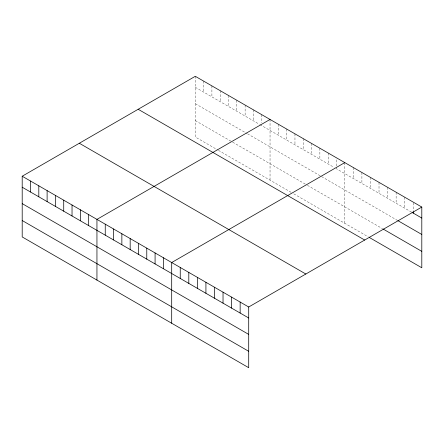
<?xml version="1.0" encoding="UTF-8"?>
<svg xmlns="http://www.w3.org/2000/svg" width="444" height="444" viewBox="0 0 444 444"><rect width="100%" height="100%" fill="white"/><g stroke="black" fill="none" stroke-linecap="round" stroke-linejoin="round"><path stroke-width="0.33" stroke-dasharray="2.22 1.67" d="M195.293 76.296L195.293 137.002L217.838 150.017M195.293 87.279L259.363 124.27M259.956 124.609L334.11 167.421M411.533 212.121L336.485 168.792L336.485 159.18M195.293 103.685L246.908 133.483M247.502 133.827L397.269 220.296M195.293 120.59L232.073 141.825M232.667 142.169L306.821 184.982M307.415 185.326L382.439 228.638M218.431 150.355L291.397 192.485M293.773 193.856L368.176 236.813M413.242 202.814L413.242 211.05M404.684 197.186L404.684 208.169M396.131 192.246L396.131 203.23M387.573 187.301L387.573 198.29M379.015 182.362L379.015 193.351M370.457 177.422L370.457 188.406M361.904 172.483L361.904 183.466M353.346 167.543L353.346 178.527M344.788 162.604L344.788 223.31M328.177 153.013L328.177 163.997M319.874 148.218L319.874 159.202M311.566 143.423L311.566 154.407M303.263 138.628L303.263 149.611M294.96 133.833L294.96 144.816M286.652 129.038L286.652 140.021M278.349 124.242L278.349 135.226M270.041 119.447L270.041 180.153M261.738 114.652L261.738 122.894M253.43 109.857L253.43 120.846M245.127 105.062L245.127 116.051M236.824 100.266L236.824 111.255M228.516 95.471L228.516 106.46M220.213 90.681L220.213 101.665M211.905 85.886L211.905 96.87M203.602 81.091L203.602 92.075"/><path stroke-width="0.67" d="M22.2 176.229L248.707 306.998L248.707 367.704L22.2 236.935L22.2 176.229L195.293 76.296L421.8 207.065L421.8 267.771L369.319 237.468M270.041 119.447L96.947 219.386L96.947 280.092M344.788 162.604L171.695 262.537L171.695 323.243M248.707 306.998L421.8 207.065M412.104 212.448L421.8 218.048M397.841 220.624L421.8 234.46M383.011 228.965L421.8 251.365M138.173 109.274L364.679 240.043M79.321 143.251L305.827 274.02M22.2 187.213L248.707 317.987M22.2 203.624L248.707 334.393M22.2 220.529L248.707 351.298M413.242 211.738L413.242 213.109M240.149 302.059L240.149 313.048M231.59 297.119L231.59 308.103M223.032 292.18L223.032 303.163M214.48 287.24L214.48 298.224M205.922 282.301L205.922 293.284M197.364 277.361L197.364 288.345M188.805 272.422L188.805 283.405M180.247 267.477L180.247 278.466M163.386 257.742L163.386 268.731M155.084 252.947L155.084 263.936M146.775 248.152L146.775 259.141M138.473 243.356L138.473 254.345M130.17 238.567L130.17 249.55M121.861 233.772L121.861 244.755M113.559 228.976L113.559 239.96M105.25 224.181L105.25 235.165M88.639 214.591L88.639 225.574M80.336 209.796L80.336 220.779M72.033 205L72.033 215.984M63.725 200.205L63.725 211.189M55.422 195.41L55.422 206.393M47.114 190.615L47.114 201.598M38.811 185.82L38.811 196.803M30.503 181.024L30.503 192.008"/></g></svg>
